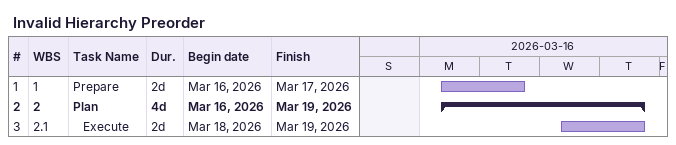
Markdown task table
Invalid Hierarchy Preorder

| ID | WBS | Task | Duration | Start | Finish |
|---|---|---|---|---|---|
| 1 | 1 | Prepare | 2d | 2026-03-16 | 2026-03-17 |
| 2 | 2 | **Plan** | 4d | 2026-03-16 | 2026-03-19 |
| 3 | 2.1 | Execute | 2d | 2026-03-18 | 2026-03-19 |
